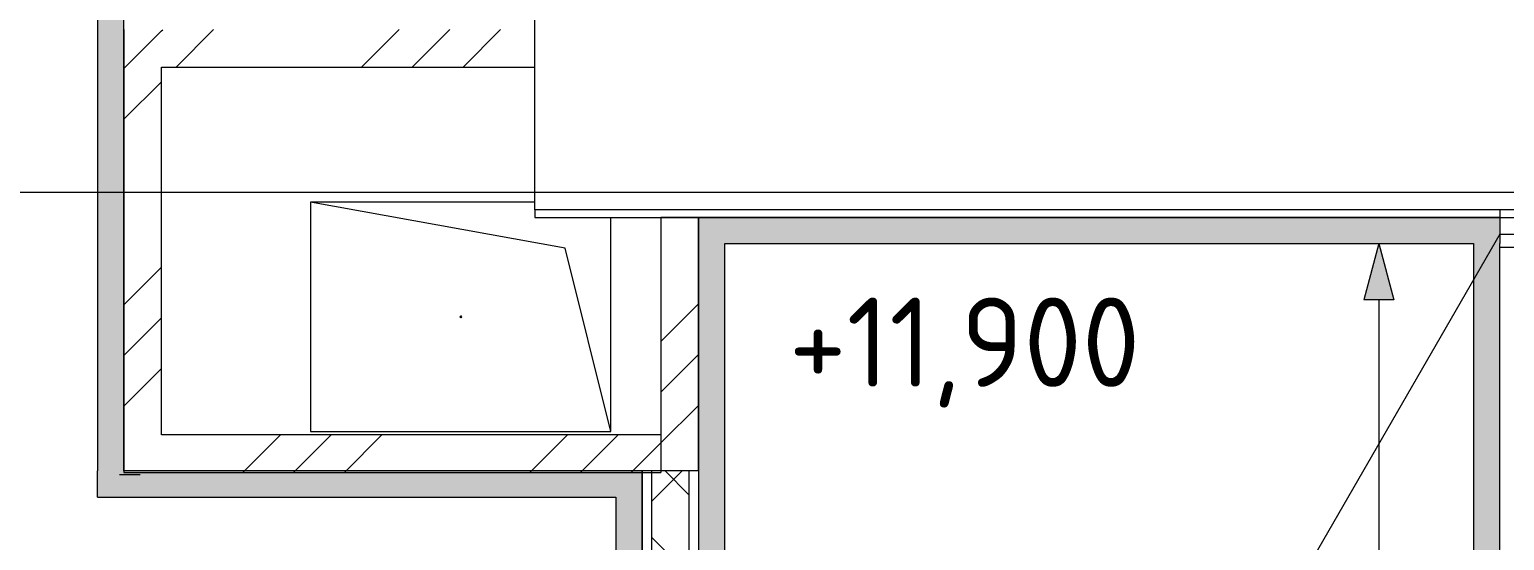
# Model space of a CAD drawing. Header units: millimetres. Extents: x 0 to 1189, y 0 to 841.
# Drawn here: x 616.4 to 655.65, y 361.6 to 375.2 of the extents above; entities that cross this region are included whole.
import ezdxf

# ---------------------------------------------------------------- set-up
doc = ezdxf.new("R2010")
doc.units = ezdxf.units.MM

msp = doc.modelspace()

# ---------------------------------------------------------------- hatches: boundary and pattern name
at = {"true_color": 0xf1d696}
h = msp.add_hatch(color=41, dxfattribs=at)
h.dxf.hatch_style = 2
h.paths.add_polyline_path([(618.215944, 394.529373), (618.915946, 394.529373), (618.915946, 363.454326), (618.215944, 363.454326)])
h = msp.add_hatch(color=41, dxfattribs=at)
h.dxf.hatch_style = 2
h.paths.add_polyline_path([(634.90197, 369.504335), (634.201969, 369.504335), (634.201969, 370.204336)])
h = msp.add_hatch(color=41, dxfattribs=at)
h.dxf.hatch_style = 2
h.paths.add_polyline_path([(634.90197, 370.204336), (634.90197, 369.504335), (634.201969, 370.204336)])
h = msp.add_hatch(color=41, dxfattribs=at)
h.dxf.hatch_style = 2
h.paths.add_polyline_path([(634.90197, 369.504335), (634.90197, 370.204336), (654.827, 370.204336), (654.827, 369.504335)])
h = msp.add_hatch(color=41, dxfattribs=at)
h.dxf.hatch_style = 2
h.paths.add_polyline_path([(654.827, 369.504335), (655.527001, 370.204336), (655.527001, 369.504335)])
h = msp.add_hatch(color=41, dxfattribs=at)
h.dxf.hatch_style = 2
h.paths.add_polyline_path([(654.827, 369.504335), (654.827, 370.204336), (655.527001, 370.204336)])
h = msp.add_hatch(color=41, dxfattribs=at)
h.dxf.hatch_style = 2
h.paths.add_polyline_path([(634.90197, 313.004249), (634.201969, 313.004249), (634.201969, 369.504335), (634.90197, 369.504335)])
at = {"true_color": 0x0077b0}
h = msp.add_hatch(color=144, dxfattribs=at)
h.dxf.hatch_style = 2
h.paths.add_polyline_path([(652.304997, 369.504335), (652.704997, 368.011333), (651.904996, 368.011333)])
at = {"true_color": 0xf1d696}
h = msp.add_hatch(color=41, dxfattribs=at)
h.dxf.hatch_style = 2
h.paths.add_polyline_path([(654.827, 369.504335), (655.527001, 369.504335), (655.527001, 313.004249), (654.827, 313.004249)])
h = msp.add_hatch(color=41, dxfattribs=at)
h.dxf.hatch_style = 2
h.paths.add_polyline_path([(618.915946, 363.454326), (618.215944, 362.754325), (618.215944, 363.454326)])
h = msp.add_hatch(color=41, dxfattribs=at)
h.dxf.hatch_style = 2
h.paths.add_polyline_path([(618.915946, 363.454326), (618.915946, 362.754325), (618.215944, 362.754325)])
h = msp.add_hatch(color=41, dxfattribs=at)
h.dxf.hatch_style = 2
h.paths.add_polyline_path([(618.915946, 362.754325), (618.915946, 363.454326), (632.001966, 363.454326), (632.001966, 362.754325)])
h = msp.add_hatch(color=41, dxfattribs=at)
h.dxf.hatch_style = 2
h.paths.add_polyline_path([(632.001966, 362.754325), (632.001966, 363.454326), (632.701967, 363.454326)])
h = msp.add_hatch(color=41, dxfattribs=at)
h.dxf.hatch_style = 2
h.paths.add_polyline_path([(632.001966, 362.754325), (632.701967, 363.454326), (632.701967, 362.754325)])
h = msp.add_hatch(color=41, dxfattribs=at)
h.dxf.hatch_style = 2
h.paths.add_polyline_path([(632.001966, 362.754325), (632.701967, 362.754325), (632.701967, 313.004249), (632.001966, 313.004249)])

# ---------------------------------------------------------------- linework, layer by layer
at = {"color": 7, "lineweight": 0}
for points in [[(618.915946, 363.454326), (618.915946, 395.229375)], [(618.215944, 394.529373), (618.215944, 363.454326)], [(629.844962, 375.504344), (629.844962, 370.404337)], [(618.915946, 375.204344), (618.915946, 363.414326)], [(618.915946, 374.164342), (619.915947, 375.164344)], [(619.915947, 375.164344), (619.949947, 375.198344)], [(620.305948, 374.204342), (621.299949, 375.199344)], [(625.239955, 374.204342), (626.237957, 375.202344)], [(626.588957, 374.204342), (627.587959, 375.202344)], [(627.938959, 374.204342), (628.937961, 375.203344)], [(619.915947, 374.204342), (629.844962, 374.204342)], [(619.915947, 364.414327), (619.915947, 374.204342)], [(618.915946, 372.81434), (619.915947, 373.814342)], [(202.529309, 370.871337), (863.72632, 370.871337)], [(202.529309, 370.871337), (863.72632, 370.871337)], [(623.876953, 370.604337), (623.876953, 364.504328)], [(629.844962, 370.604337), (623.876953, 370.604337)], [(630.656964, 369.384335), (623.876953, 370.604337)], [(623.876953, 370.604337), (623.876953, 364.504328)], [(629.844962, 370.604337), (623.876953, 370.604337)], [(658.877007, 370.404337), (629.844962, 370.404337)], [(629.850962, 370.404337), (629.850962, 370.204336)], [(629.850962, 370.204336), (658.877007, 370.204336)], [(631.876965, 364.504328), (631.876965, 370.204336)], [(631.876965, 364.504328), (631.876965, 370.204336)], [(634.201969, 370.204336), (633.201967, 370.204336)], [(633.201967, 370.204336), (633.201967, 363.414326)], [(634.201969, 363.454326), (634.201969, 370.204336)], [(634.201969, 370.204336), (634.201969, 369.504335)], [(655.527001, 370.204336), (634.201969, 370.204336)], [(655.527001, 370.404337), (655.527001, 369.754336)], [(655.527001, 370.204336), (655.527001, 369.504335)], [(655.527001, 369.754336), (650.176993, 360.487321)], [(655.527001, 369.754336), (657.027004, 369.754336)], [(631.876965, 364.504328), (630.656964, 369.384335)], [(634.201969, 369.504335), (634.201969, 312.304248)], [(634.90197, 369.504335), (654.827, 369.504335)], [(634.90197, 313.004249), (634.90197, 369.504335)], [(654.827, 369.504335), (654.827, 313.004249)], [(655.527001, 313.004249), (655.527001, 369.504335)], [(657.027004, 369.404335), (655.527001, 369.404335)], [(618.915946, 367.880333), (619.915947, 368.880334)], [(633.201967, 366.899331), (634.201969, 367.899333)], [(618.915946, 366.531331), (619.915947, 367.531332)], [(627.851959, 367.554332), (627.876959, 367.579332), (627.901959, 367.554332)], [(627.851959, 367.554332), (627.876959, 367.579332), (627.889959, 367.575332)], [(627.901959, 367.554332), (627.876959, 367.529332), (627.851959, 367.554332)], [(627.883959, 367.530332), (627.851959, 367.554332)], [(633.201967, 365.550329), (634.201969, 366.550331)], [(618.915946, 365.181329), (619.915947, 366.18133)], [(633.201967, 364.201327), (634.201969, 365.201329)], [(633.201967, 364.414327), (619.915947, 364.414327)], [(622.08295, 363.414326), (623.082952, 364.414327)], [(623.432952, 363.414326), (624.432954, 364.414327)], [(623.876953, 364.504328), (631.876965, 364.504328)], [(623.876953, 364.504328), (631.876965, 364.504328)], [(624.781955, 363.414326), (625.781956, 364.414327)], [(629.716962, 363.414326), (630.716964, 364.414327)], [(631.065964, 363.414326), (632.065966, 364.414327)], [(632.414966, 363.414326), (633.201967, 364.201327)], [(618.215944, 362.754325), (618.215944, 363.454326)], [(632.001966, 363.454326), (618.915946, 363.454326)], [(632.701967, 363.454326), (632.001966, 363.454326)], [(633.201967, 363.454326), (632.701967, 363.454326)], [(632.701967, 363.454326), (632.701967, 342.690294)], [(632.701967, 312.304248), (632.701967, 363.454326)], [(632.951967, 362.638325), (633.767968, 363.454326)], [(632.951967, 363.454326), (632.951967, 345.604299)], [(634.201969, 363.454326), (633.201967, 363.454326)], [(633.951969, 362.818325), (633.316968, 363.454326)], [(633.951969, 363.454326), (633.951969, 345.604299)], [(634.201969, 363.454326), (634.201969, 343.107295)], [(619.349946, 363.354326), (618.795945, 363.354326)], [(618.915946, 363.414326), (633.201967, 363.414326)], [(618.215944, 362.754325), (632.001966, 362.754325)], [(632.001966, 362.754325), (632.001966, 313.004249)], [(633.951969, 360.697322), (632.951967, 361.697323)]]:
    msp.add_lwpolyline(points, dxfattribs=at)
at = {"color": 144, "lineweight": 0, "true_color": 0x0077b0}
for points in [[(652.304997, 369.504335), (651.904996, 368.011333)], [(652.304997, 369.504335), (652.704997, 368.011333)], [(652.704997, 368.011333), (651.904996, 368.011333)], [(652.304997, 368.011333), (652.304997, 344.973298)]]:
    msp.add_lwpolyline(points, dxfattribs=at)

# ---------------------------------------------------------------- texts
at = {"color": 7, "insert": (636.606517, 368.069966), "char_height": 2.374493, "attachment_point": 1}
msp.add_mtext('{\\fGOSTCommon|b0|i0|c0;+11,900}', dxfattribs=at)

doc.saveas('drawing.dxf')
